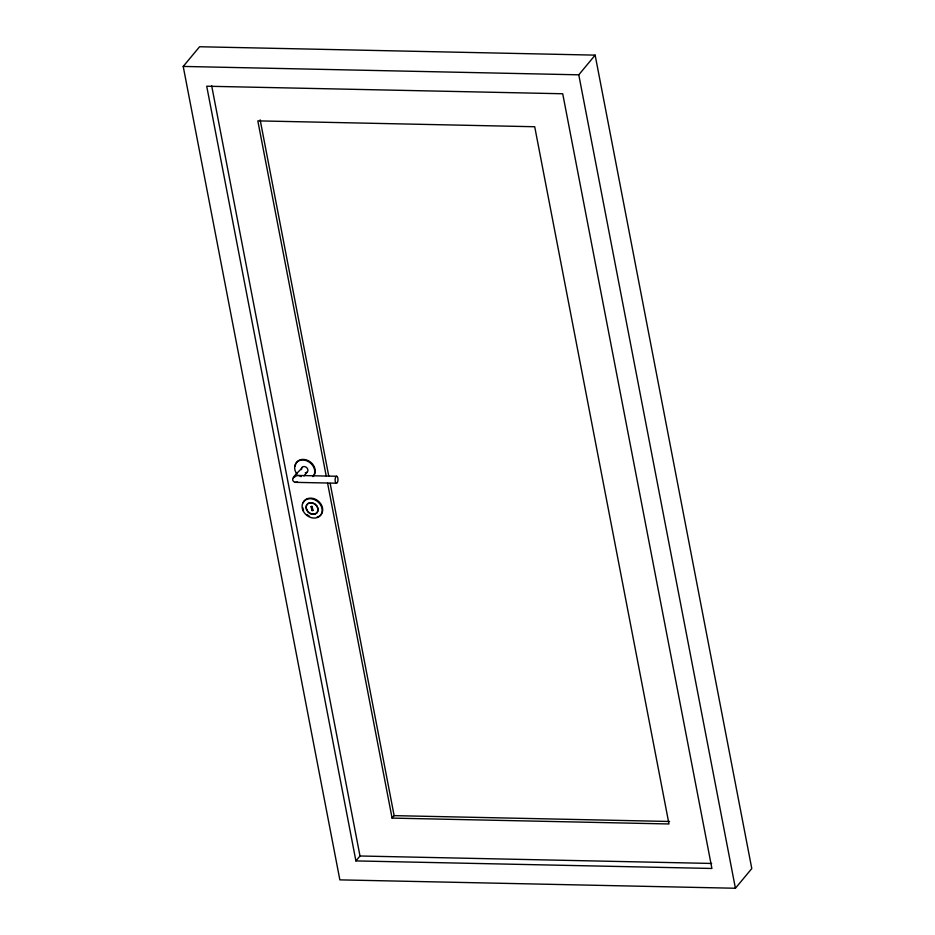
<?xml version="1.0" encoding="UTF-8"?>
<svg xmlns="http://www.w3.org/2000/svg" width="935" height="935" viewBox="0 0 935 935"><rect width="100%" height="100%" fill="white"/><g stroke="black" fill="none" stroke-linecap="round" stroke-linejoin="round"><path stroke-width="1.4" d="M302.028 467.418C301.012 470.726 286.952 479.573 295.285 482.343L336.413 483.208M183.213 66.432L199.587 46.75L595.139 55.13L751.787 868.568L735.413 888.25L339.861 879.87L183.213 66.432L578.777 74.812L595.139 55.13M303.968 475.962L307.358 471.894M311.215 506.641L312.173 506.466L312.757 510.533L311.963 510.51L311.215 506.641L312.173 506.466M311.963 510.51L311.378 506.443M355.908 860.913L206.717 86.219L562.718 93.757L711.909 868.463L355.908 860.913L359.998 855.992L211.637 85.588M326.198 475.927L257.826 120.872L534.715 126.739L668.981 823.969L392.092 818.102L394.138 815.636L330.184 483.488M293.415 477.773L296.407 475.81L298.721 475.471L336.693 476.266A3.471 1.438 -88.8 0 1 337.722 481.642A3.471 1.438 -88.8 0 1 335.244 481.315A3.471 1.438 -88.8 0 1 336.693 476.266M297.599 482.004L295.285 482.343M312.126 510.323L312.921 510.335M394.138 815.636L669.577 821.479M359.998 855.992L711.628 863.449M298.721 475.471L301.163 476.651M578.777 74.812L735.413 888.25M260.152 119.844L328.804 476.336M327.577 483.091L392.092 818.102M312.009 506.653L312.757 510.533M303.15 502.773A10.869 8.777 39.8 0 1 319.349 502.072A10.869 8.777 39.8 0 1 317 517.207M309.31 516.085A10.869 8.777 39.8 0 1 306.972 514.495M303.571 510.101A10.869 8.777 39.8 0 1 302.753 507.588M301.526 469.592A3.471 2.805 39.8 0 1 304.097 466.553A3.471 2.805 39.8 0 1 307.86 469.721A3.471 2.805 39.8 0 1 305.289 472.759M297.061 474.314A10.869 8.777 39.8 0 1 297.494 461.598A10.869 8.777 39.8 0 1 311.075 463.596A10.869 8.777 39.8 0 1 313.003 476.651M295.144 466.355A10.869 8.777 39.8 0 1 308.515 460.78A10.869 8.777 39.8 0 1 313.494 476.055M306.738 509.762A6.475 5.236 39.8 0 0 317.105 512.567A6.475 5.236 39.8 0 0 312.606 502.843A6.475 5.236 39.8 0 0 306.738 509.762M306.575 509.961A6.475 5.236 39.8 0 0 316.942 512.766A6.475 5.236 39.8 0 0 312.442 503.042A6.475 5.236 39.8 0 0 306.575 509.961M303.08 510.697A10.869 8.777 39.8 0 0 320.46 515.384A10.869 8.777 39.8 0 0 312.909 499.091A10.869 8.777 39.8 0 0 303.08 510.697"/></g></svg>
